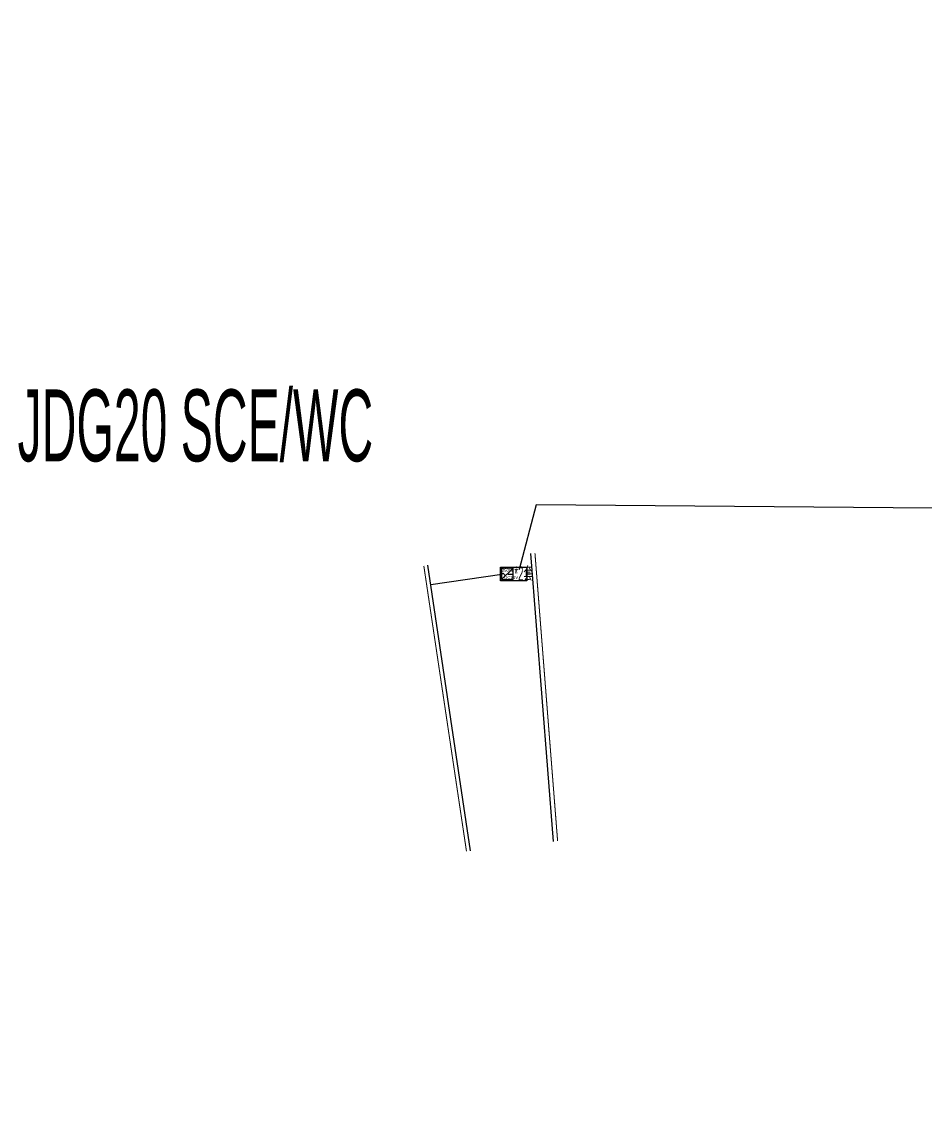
# Model space of a CAD drawing. Header units: inches. Extents: x -187843 to 1582678, y -554589 to 1835338.
# Drawn here: x 1385059 to 1429018, y -251712 to -199029 of the extents above; entities that cross this region are included whole.
import ezdxf
from ezdxf.lldxf.tags import DXFTag

# ---------------------------------------------------------------- set-up
doc = ezdxf.new("R2010")
doc.units = ezdxf.units.IN
doc.header["$MEASUREMENT"] = 0
doc.layers.get('0').update_dxf_attribs({"color": 253})
for name, color, linetype in [('0-LIGHT-TXT', 90, 'Continuous'), ('0-SL01', 1, 'Continuous'), ('0-开关电源', 3, 'Continuous'), ('LT-220V', 5, 'Continuous'), ('LT-24V', 4, 'Continuous')]:
    doc.layers.add(name, color=color, linetype=linetype)
doc.styles.add('SMDEI', font='smsim.shx', dxfattribs={"width": 0.75, "bigfont": 'smfs.shx'})
doc.styles.get("Standard").update_dxf_attribs({"font": 'arial.ttf'})
tags = doc.linetypes.add('SL01_LINE', pattern='A,0.3,-0.3,["SL01",Standard,S=0.2,R=-0.1,X=-0.1,Y=-0.1],-1.2', length=1.8).pattern_tags.tags
tags[6] = DXFTag(74, 10)

# ---------------------------------------------------------------- blocks, each defined once
blk = doc.blocks.new('LEDDR01')
at = {"layer": '0-开关电源'}
for p, q in [((-224, 0), (224, 448)), ((19, 205), (198, 205))]:
    blk.add_line(p, q, dxfattribs=at)
blk.add_lwpolyline([(-224, 0), (224, 0), (224, 448), (-224, 448)], close=True, dxfattribs=at)
for centre, start, end in [((-171, 187), 19.4712, 160.5288), ((-81, 219), 199.4712, 340.5288)]:
    blk.add_arc(centre, 47.5, start, end, dxfattribs=at)
at = {"color": 3}
for s, p in [('350W', (-219, 302)), ('DC24V', (-122, 21))]:
    blk.add_text(s, height=120, dxfattribs=at).set_placement(p)

msp = doc.modelspace()

# ---------------------------------------------------------------- linework, layer by layer
at = {"layer": '0-LIGHT-TXT', "color": 7}
msp.add_lwpolyline([(1408347, -225567), (1409627, -225567), (1409627, -226239), (1408347, -226239)], close=True, dxfattribs=at)
at = {"layer": '0-SL01', "linetype": 'SL01_LINE', "const_width": 50}
msp.add_lwpolyline([(1454753, -251687), (1491782, -201645, 0.323602), (1343992, -199124, 5.245874)], format="xyb", dxfattribs=at)
for points in [[(1411130, -238900), (1410028, -224894)], [(1406698, -239405), (1404622, -225510)]]:
    msp.add_lwpolyline(points, dxfattribs=at)
at = {"layer": 'LT-220V'}
for points in [[(1376181, -251261), (1340815, -199797, -0.136543), (1404747, -175664, -0.091749), (1450928, -179992), (1446516, -210096), (1450320, -210607), (1450970, -211090)], [(1446743, -209925), (1446731, -210004, -0.784298), (1446666, -210443), (1444823, -222836), (1410086, -222545), (1409254, -225690)]]:
    msp.add_lwpolyline(points, format="xyb", dxfattribs=at)
at = {"layer": 'LT-24V', "color": 4}
for points in [[(1410931, -238916), (1409828, -224909)], [(1406896, -239376), (1404820, -225480)], [(1408419, -225923), (1404963, -226440)], [(1409627, -225903), (1409905, -225881)]]:
    msp.add_lwpolyline(points, dxfattribs=at)

# ---------------------------------------------------------------- block references
at = {"layer": '0-开关电源', "color": 3, "xscale": 1.25, "yscale": 1.25, "zscale": 1.25}
msp.add_blockref('LEDDR01', (1408688, -226177), dxfattribs=at)

# ---------------------------------------------------------------- texts
at = {"layer": '0-LIGHT-TXT', "color": 7, "style": 'SMDEI', "width": 0.5}
for s, height, p in [('WDZB-RYJY2*4 JDG20 SCE/WC', 3500, (1367050, -220424)), ('*2套', 700, (1409024, -226239))]:
    msp.add_text(s, height=height, dxfattribs=at).set_placement(p)

doc.saveas('drawing.dxf')
